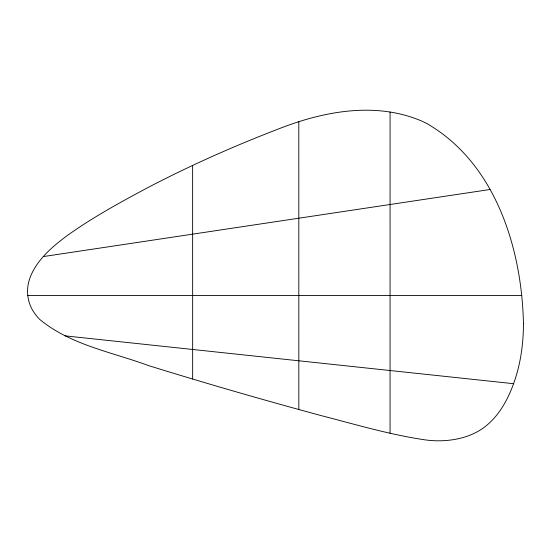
<?xml version="1.0" encoding="UTF-8"?>
<svg xmlns="http://www.w3.org/2000/svg" width="551" height="551" viewBox="0 0 551 551"><rect width="100%" height="100%" fill="white"/><g stroke="black" fill="none" stroke-linecap="round" stroke-linejoin="round"><path stroke-width="0.83" d="M192.65 379.033L192.643 165.438M390.06 433.244L390.074 112.032M43.322 256.573L489.977 189.503M27.729 295.426L521.893 295.419M65.066 335.862L513.587 383.696M298.807 121.785L298.828 409.531M523.45 323.478C523.429 339.347 521.721 355.264 517.658 370.63A157.751 157.751 0 0 1 514.4 381.382C507.932 400.15 497.691 418.85 480.575 429.835A61.932 61.932 0 0 1 472.737 434.016C462.668 438.5 451.634 440.531 440.648 440.786A98.319 98.319 0 0 1 424.112 439.726C389.488 434.553 355.856 424.559 322.025 415.833C263.846 400.116 205.936 383.4 148.377 365.54C111.784 352.027 70.59 344.94 39.817 319.49A46.911 46.911 0 0 1 35.106 313.96C27.839 304.434 25.642 291.52 29.265 280.115A46.484 46.484 0 0 1 30.663 276.051C37.861 258.922 52.545 246.531 67.105 235.67C92.458 217.521 119.918 202.534 147.372 187.85C190.081 165.527 234.216 145.953 279.205 128.679C323.712 111.24 375.3 101.563 420.895 120.71A105.455 105.455 0 0 1 427.046 123.672C495.563 163.22 521.838 248.549 523.45 323.478"/></g></svg>
